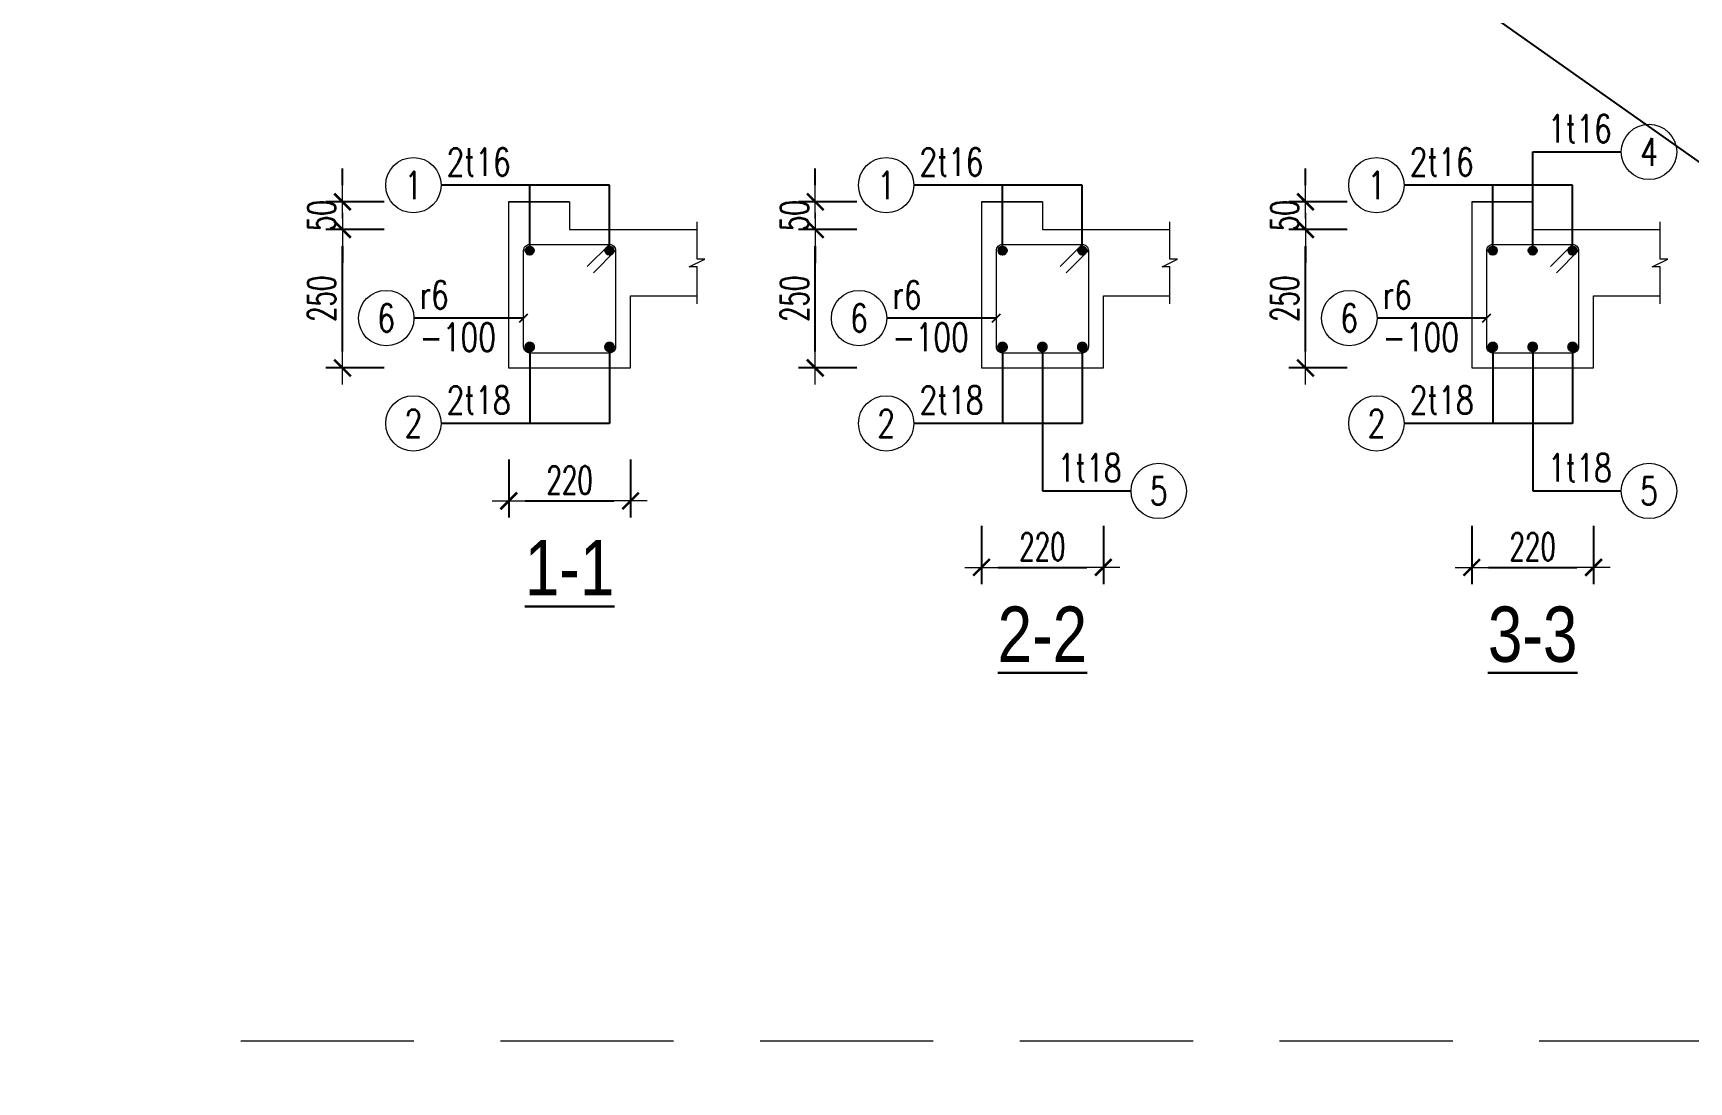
# Model space of a CAD drawing. Header units: millimetres. Extents: x -529861 to -223882, y -171969 to 61504.
# Drawn here: x -382997 to -377019, y -89836 to -86050 of the extents above; entities that cross this region are included whole.
import ezdxf
from ezdxf.enums import TextEntityAlignment as Align

# ---------------------------------------------------------------- set-up
doc = ezdxf.new("R2010")
doc.units = ezdxf.units.MM
doc.header["$LTSCALE"] = 5000
doc.linetypes.add('HIDDEN', pattern=[0.375, 0.25, -0.125])
doc.layers.get('Defpoints').update_dxf_attribs({"color": 143})
for name, color, linetype, lineweight in [('kata_dim', 8, 'Continuous', 15), ('kata_net khuat', 9, 'HIDDEN', 5), ('kata_net manh', 8, 'Continuous', 5), ('kata_net thay', 4, 'Continuous', 20), ('kata_text', 7, 'Continuous', 30), ('kata_thep chu', 1, 'Continuous', 35), ('kata_thep dai', 220, 'Continuous', 20)]:
    doc.layers.add(name, color=color, linetype=linetype, lineweight=lineweight)
doc.layers.add('KCS_Plotter', color=11, linetype='Continuous', plot=False)
doc.styles.add('kata_text', font='arial.ttf', dxfattribs={"width": 0.8})
doc.styles.add('vnsimpli', font='vnsimli.shx', dxfattribs={"width": 0.65})
doc.dimstyles.new('kata_dim_20', dxfattribs={"dimscale": 20, "dimtxt": 2.5, "dimasz": 1.5, "dimexe": 1.5, "dimexo": 2.5, "dimtad": 1, "dimdec": 0, "dimzin": 0, "dimdsep": 46, "dimtxsty": 'vnsimpli', "dimblk": 'kata_block_ArchTick', "dimcen": 0.09, "dimdle": 1.2, "dimclrd": 8, "dimclre": 8, "dimclrt": 3, "dimadec": 0, "dimazin": 0, "dimtfac": 1, "dimtdec": 0, "dimtix": 1, "dimtofl": 0, "dimtmove": 0, "dimatfit": 3, "dimfxl": 3.75, "dimfxlon": 1, "dimtolj": 1, "dimtzin": 0, "dimarcsym": 0})
doc.dimstyles.new('kata_dim_40', dxfattribs={"dimscale": 40, "dimtxt": 2.5, "dimasz": 1.5, "dimexe": 1.5, "dimexo": 2.5, "dimtad": 1, "dimdec": 0, "dimzin": 0, "dimdsep": 46, "dimtxsty": 'vnsimpli', "dimblk": 'kata_block_ArchTick', "dimcen": 0.09, "dimdle": 1.2, "dimclrd": 8, "dimclre": 8, "dimclrt": 3, "dimadec": 0, "dimazin": 0, "dimtfac": 1, "dimtdec": 0, "dimtix": 1, "dimtofl": 0, "dimtmove": 0, "dimatfit": 3, "dimfxl": 3.75, "dimfxlon": 1, "dimtolj": 1, "dimtzin": 0, "dimarcsym": 0})

# ---------------------------------------------------------------- blocks, each defined once
blk = doc.blocks.new('kata_block_ArchTick')
at = {"color": 8}
blk.add_line((1, 0), (-1, 0), dxfattribs=at)
at = {"color": 8, "const_width": 0.15}
blk.add_lwpolyline([(-0.5, -0.5), (0.5, 0.5)], dxfattribs=at)
blk = doc.blocks.new('*D721')
at = {"layer": 'Defpoints', "color": 0, "linetype": 'ByBlock', "ltscale": 1500, "transparency": 16777216}
for p in [(-381279.6, -87258.6), (-380839.6, -87258.6), (-380839.6, -87738.6)]:
    blk.add_point(p, dxfattribs=at)
at = {"layer": 'kata_dim', "color": 8, "linetype": 'ByBlock', "lineweight": -2, "ltscale": 1500, "transparency": 16777216}
for p, q in [((-381279.6, -87588.6), (-381279.6, -87798.6)), ((-380839.6, -87588.6), (-380839.6, -87798.6)), ((-381219.6, -87738.6), (-380899.6, -87738.6))]:
    blk.add_line(p, q, dxfattribs=at)
at = {"layer": 'kata_dim', "color": 8, "linetype": 'ByBlock', "lineweight": -2, "ltscale": 1500, "transparency": 16777216, "xscale": 60, "yscale": 60, "zscale": 60, "rotation": 180}
blk.add_blockref('kata_block_ArchTick', (-381279.6, -87738.6), dxfattribs=at)
at = {"layer": 'kata_dim', "color": 8, "linetype": 'ByBlock', "lineweight": -2, "ltscale": 1500, "transparency": 16777216, "xscale": 60, "yscale": 60, "zscale": 60}
blk.add_blockref('kata_block_ArchTick', (-380839.6, -87738.6), dxfattribs=at)
at = {"layer": 'kata_dim', "color": 3, "linetype": 'ByBlock', "ltscale": 1500, "transparency": 16777216, "insert": (-381059.6, -87663.6), "char_height": 100, "attachment_point": 5, "style": 'vnsimpli'}
blk.add_mtext('\\A1;220', dxfattribs=at)
blk = doc.blocks.new('kata_block_TD')
at = {"color": 6, "linetype": 'ByBlock', "lineweight": -2, "style": 'kata_text', "width": 0.8}
blk.add_attdef('SECTDET2', text='', height=5, dxfattribs=at).set_placement((0, 7.97), align=Align.CENTER)
at = {"color": 0, "linetype": 'ByBlock', "lineweight": -2, "style": 'kata_text', "width": 0.8}
blk.add_attdef('SECTDET1', text='', height=5, dxfattribs=at).set_placement((0, 1.47), align=Align.CENTER)
blk = doc.blocks.new('*D722')
at = {"layer": 'Defpoints', "color": 0, "linetype": 'ByBlock', "ltscale": 1500, "transparency": 16777216}
for p in [(-381879.6, -86758.6), (-381059.6, -86758.6), (-381279.6, -87258.6)]:
    blk.add_point(p, dxfattribs=at)
at = {"layer": 'kata_dim', "color": 8, "linetype": 'ByBlock', "lineweight": -2, "ltscale": 1500, "transparency": 16777216}
for p, q in [((-381729.6, -86758.6), (-381939.6, -86758.6)), ((-381879.6, -87198.6), (-381879.6, -86818.6)), ((-381729.6, -87258.6), (-381939.6, -87258.6))]:
    blk.add_line(p, q, dxfattribs=at)
at = {"layer": 'kata_dim', "color": 8, "linetype": 'ByBlock', "lineweight": -2, "ltscale": 1500, "transparency": 16777216, "xscale": 60, "yscale": 60, "zscale": 60}
for p, rotation in [((-381879.6, -86758.6), 90), ((-381879.6, -87258.6), 270)]:
    blk.add_blockref('kata_block_ArchTick', p, dxfattribs=dict(at, rotation=rotation))
at = {"layer": 'kata_dim', "color": 3, "linetype": 'ByBlock', "ltscale": 1500, "transparency": 16777216, "insert": (-381954.6, -87008.6), "char_height": 100, "attachment_point": 5, "rotation": 90, "style": 'vnsimpli'}
blk.add_mtext('\\A1;250', dxfattribs=at)
blk = doc.blocks.new('kata_block_THEP')
at = {"layer": 'kata_thep chu', "color": 0}
for p, q in [((-0.5, 0), (0.5, 0)), ((-0.35, 0.35), (0.35, -0.35)), ((0.35, 0.35), (-0.35, -0.35)), ((0, 0.5), (0, -0.5))]:
    blk.add_line(p, q, dxfattribs=at)
at = {"layer": 'kata_thep chu', "color": 0, "const_width": 0.0833}
blk.add_lwpolyline([(-0.5, 0, 1), (0.5, 0, 1), (-0.5, 0, 1)], format="xyb", dxfattribs=at)
blk = doc.blocks.new('*U68')
blk.add_circle((-2.5, 0), 2.5)
at = {"layer": 'kata_text', "color": 3, "style": 'vnsimpli', "width": 0.75}
blk.add_attdef('DK1', (0.5, 0.85), '', height=2.5, dxfattribs=at)
at = {"layer": 'kata_text', "color": 7, "style": 'vnsimpli', "width": 0.75}
blk.add_attdef('SH2', text='', height=2.5, dxfattribs=at).set_placement((-2.5, 0), align=Align.MIDDLE)
blk = doc.blocks.new('*U70')
blk.add_circle((-2.5, 0), 2.5)
at = {"layer": 'kata_text', "color": 3, "style": 'vnsimpli', "width": 0.75}
for tag, p in [('DK1', (0.5, 0.85)), ('KC1', (0.5, -2.97))]:
    blk.add_attdef(tag, p, '', height=2.5, dxfattribs=at)
at = {"layer": 'kata_text', "color": 7, "style": 'vnsimpli', "width": 0.75}
blk.add_attdef('SH2', text='', height=2.5, dxfattribs=at).set_placement((-2.5, 0), align=Align.MIDDLE)
blk = doc.blocks.new('*D726')
at = {"layer": 'Defpoints', "color": 0, "linetype": 'ByBlock', "ltscale": 1500, "transparency": 16777216}
for p in [(-381879.6, -86658.6), (-381279.6, -86658.6), (-381059.6, -86758.6)]:
    blk.add_point(p, dxfattribs=at)
at = {"layer": 'kata_dim', "color": 8, "linetype": 'ByBlock', "lineweight": -2, "ltscale": 1500, "transparency": 16777216}
for p, q in [((-381879.6, -86598.6), (-381879.6, -86538.6)), ((-381729.6, -86658.6), (-381939.6, -86658.6)), ((-381729.6, -86758.6), (-381939.6, -86758.6)), ((-381879.6, -86818.6), (-381879.6, -86878.6))]:
    blk.add_line(p, q, dxfattribs=at)
at = {"layer": 'kata_dim', "color": 8, "linetype": 'ByBlock', "lineweight": -2, "ltscale": 1500, "transparency": 16777216, "xscale": 60, "yscale": 60, "zscale": 60}
for p, rotation in [((-381879.6, -86658.6), 270), ((-381879.6, -86758.6), 90)]:
    blk.add_blockref('kata_block_ArchTick', p, dxfattribs=dict(at, rotation=rotation))
at = {"layer": 'kata_dim', "color": 3, "linetype": 'ByBlock', "ltscale": 1500, "transparency": 16777216, "insert": (-381954.6, -86708.6), "char_height": 100, "attachment_point": 5, "rotation": 90, "style": 'vnsimpli'}
blk.add_mtext('\\A1;50', dxfattribs=at)
blk = doc.blocks.new('*D728')
at = {"layer": 'Defpoints', "color": 0, "linetype": 'ByBlock', "ltscale": 1500, "transparency": 16777216}
for p in [(-380172.7, -86758.6), (-379352.7, -86758.6), (-379572.7, -87258.6)]:
    blk.add_point(p, dxfattribs=at)
at = {"layer": 'kata_dim', "color": 8, "linetype": 'ByBlock', "lineweight": -2, "ltscale": 1500, "transparency": 16777216}
for p, q in [((-380022.7, -86758.6), (-380232.7, -86758.6)), ((-380172.7, -87198.6), (-380172.7, -86818.6)), ((-380022.7, -87258.6), (-380232.7, -87258.6))]:
    blk.add_line(p, q, dxfattribs=at)
at = {"layer": 'kata_dim', "color": 8, "linetype": 'ByBlock', "lineweight": -2, "ltscale": 1500, "transparency": 16777216, "xscale": 60, "yscale": 60, "zscale": 60}
for p, rotation in [((-380172.7, -86758.6), 90), ((-380172.7, -87258.6), 270)]:
    blk.add_blockref('kata_block_ArchTick', p, dxfattribs=dict(at, rotation=rotation))
at = {"layer": 'kata_dim', "color": 3, "linetype": 'ByBlock', "ltscale": 1500, "transparency": 16777216, "insert": (-380247.7, -87008.6), "char_height": 100, "attachment_point": 5, "rotation": 90, "style": 'vnsimpli'}
blk.add_mtext('\\A1;250', dxfattribs=at)
blk = doc.blocks.new('*D727')
at = {"layer": 'Defpoints', "color": 0, "linetype": 'ByBlock', "ltscale": 1500, "transparency": 16777216}
for p in [(-380172.7, -86658.6), (-379572.7, -86658.6), (-379352.7, -86758.6)]:
    blk.add_point(p, dxfattribs=at)
at = {"layer": 'kata_dim', "color": 8, "linetype": 'ByBlock', "lineweight": -2, "ltscale": 1500, "transparency": 16777216}
for p, q in [((-380172.7, -86598.6), (-380172.7, -86538.6)), ((-380022.7, -86658.6), (-380232.7, -86658.6)), ((-380022.7, -86758.6), (-380232.7, -86758.6)), ((-380172.7, -86818.6), (-380172.7, -86878.6))]:
    blk.add_line(p, q, dxfattribs=at)
at = {"layer": 'kata_dim', "color": 8, "linetype": 'ByBlock', "lineweight": -2, "ltscale": 1500, "transparency": 16777216, "xscale": 60, "yscale": 60, "zscale": 60}
for p, rotation in [((-380172.7, -86658.6), 270), ((-380172.7, -86758.6), 90)]:
    blk.add_blockref('kata_block_ArchTick', p, dxfattribs=dict(at, rotation=rotation))
at = {"layer": 'kata_dim', "color": 3, "linetype": 'ByBlock', "ltscale": 1500, "transparency": 16777216, "insert": (-380247.7, -86708.6), "char_height": 100, "attachment_point": 5, "rotation": 90, "style": 'vnsimpli'}
blk.add_mtext('\\A1;50', dxfattribs=at)
blk = doc.blocks.new('*D729')
at = {"layer": 'Defpoints', "color": 0, "linetype": 'ByBlock', "ltscale": 1500, "transparency": 16777216}
for p in [(-379572.7, -87258.6), (-379132.7, -87258.6), (-379132.7, -87978.6)]:
    blk.add_point(p, dxfattribs=at)
at = {"layer": 'kata_dim', "color": 8, "linetype": 'ByBlock', "lineweight": -2, "ltscale": 1500, "transparency": 16777216}
for p, q in [((-379572.7, -87828.6), (-379572.7, -88038.6)), ((-379132.7, -87828.6), (-379132.7, -88038.6)), ((-379512.7, -87978.6), (-379192.7, -87978.6))]:
    blk.add_line(p, q, dxfattribs=at)
at = {"layer": 'kata_dim', "color": 8, "linetype": 'ByBlock', "lineweight": -2, "ltscale": 1500, "transparency": 16777216, "xscale": 60, "yscale": 60, "zscale": 60, "rotation": 180}
blk.add_blockref('kata_block_ArchTick', (-379572.7, -87978.6), dxfattribs=at)
at = {"layer": 'kata_dim', "color": 8, "linetype": 'ByBlock', "lineweight": -2, "ltscale": 1500, "transparency": 16777216, "xscale": 60, "yscale": 60, "zscale": 60}
blk.add_blockref('kata_block_ArchTick', (-379132.7, -87978.6), dxfattribs=at)
at = {"layer": 'kata_dim', "color": 3, "linetype": 'ByBlock', "ltscale": 1500, "transparency": 16777216, "insert": (-379352.7, -87903.6), "char_height": 100, "attachment_point": 5, "style": 'vnsimpli'}
blk.add_mtext('\\A1;220', dxfattribs=at)
blk = doc.blocks.new('*U54')
blk.add_circle((2.5, 0), 2.5)
at = {"layer": 'kata_text', "color": 3, "style": 'vnsimpli', "width": 0.75}
blk.add_attdef('DK2', text='', height=2.5, dxfattribs=at).set_placement((-0.85, 0.85), align=Align.RIGHT)
at = {"layer": 'kata_text', "color": 7, "style": 'vnsimpli', "width": 0.75}
blk.add_attdef('SH3', text='', height=2.5, dxfattribs=at).set_placement((2.5, 0), align=Align.MIDDLE)
blk = doc.blocks.new('*D731')
at = {"layer": 'Defpoints', "color": 0, "linetype": 'ByBlock', "ltscale": 1500, "transparency": 16777216}
for p in [(-378402.7, -86758.6), (-377582.7, -86758.6), (-377802.7, -87258.6)]:
    blk.add_point(p, dxfattribs=at)
at = {"layer": 'kata_dim', "color": 8, "linetype": 'ByBlock', "lineweight": -2, "ltscale": 1500, "transparency": 16777216}
for p, q in [((-378252.7, -86758.6), (-378462.7, -86758.6)), ((-378402.7, -87198.6), (-378402.7, -86818.6)), ((-378252.7, -87258.6), (-378462.7, -87258.6))]:
    blk.add_line(p, q, dxfattribs=at)
at = {"layer": 'kata_dim', "color": 8, "linetype": 'ByBlock', "lineweight": -2, "ltscale": 1500, "transparency": 16777216, "xscale": 60, "yscale": 60, "zscale": 60}
for p, rotation in [((-378402.7, -86758.6), 90), ((-378402.7, -87258.6), 270)]:
    blk.add_blockref('kata_block_ArchTick', p, dxfattribs=dict(at, rotation=rotation))
at = {"layer": 'kata_dim', "color": 3, "linetype": 'ByBlock', "ltscale": 1500, "transparency": 16777216, "insert": (-378477.7, -87008.6), "char_height": 100, "attachment_point": 5, "rotation": 90, "style": 'vnsimpli'}
blk.add_mtext('\\A1;250', dxfattribs=at)
blk = doc.blocks.new('*D730')
at = {"layer": 'Defpoints', "color": 0, "linetype": 'ByBlock', "ltscale": 1500, "transparency": 16777216}
for p in [(-378402.7, -86658.6), (-377802.7, -86658.6), (-377582.7, -86758.6)]:
    blk.add_point(p, dxfattribs=at)
at = {"layer": 'kata_dim', "color": 8, "linetype": 'ByBlock', "lineweight": -2, "ltscale": 1500, "transparency": 16777216}
for p, q in [((-378402.7, -86598.6), (-378402.7, -86538.6)), ((-378252.7, -86658.6), (-378462.7, -86658.6)), ((-378252.7, -86758.6), (-378462.7, -86758.6)), ((-378402.7, -86818.6), (-378402.7, -86878.6))]:
    blk.add_line(p, q, dxfattribs=at)
at = {"layer": 'kata_dim', "color": 8, "linetype": 'ByBlock', "lineweight": -2, "ltscale": 1500, "transparency": 16777216, "xscale": 60, "yscale": 60, "zscale": 60}
for p, rotation in [((-378402.7, -86658.6), 270), ((-378402.7, -86758.6), 90)]:
    blk.add_blockref('kata_block_ArchTick', p, dxfattribs=dict(at, rotation=rotation))
at = {"layer": 'kata_dim', "color": 3, "linetype": 'ByBlock', "ltscale": 1500, "transparency": 16777216, "insert": (-378477.7, -86708.6), "char_height": 100, "attachment_point": 5, "rotation": 90, "style": 'vnsimpli'}
blk.add_mtext('\\A1;50', dxfattribs=at)
blk = doc.blocks.new('*D732')
at = {"layer": 'Defpoints', "color": 0, "linetype": 'ByBlock', "ltscale": 1500, "transparency": 16777216}
for p in [(-377802.7, -87258.6), (-377362.7, -87258.6), (-377362.7, -87978.6)]:
    blk.add_point(p, dxfattribs=at)
at = {"layer": 'kata_dim', "color": 8, "linetype": 'ByBlock', "lineweight": -2, "ltscale": 1500, "transparency": 16777216}
for p, q in [((-377802.7, -87828.6), (-377802.7, -88038.6)), ((-377362.7, -87828.6), (-377362.7, -88038.6)), ((-377742.7, -87978.6), (-377422.7, -87978.6))]:
    blk.add_line(p, q, dxfattribs=at)
at = {"layer": 'kata_dim', "color": 8, "linetype": 'ByBlock', "lineweight": -2, "ltscale": 1500, "transparency": 16777216, "xscale": 60, "yscale": 60, "zscale": 60, "rotation": 180}
blk.add_blockref('kata_block_ArchTick', (-377802.7, -87978.6), dxfattribs=at)
at = {"layer": 'kata_dim', "color": 8, "linetype": 'ByBlock', "lineweight": -2, "ltscale": 1500, "transparency": 16777216, "xscale": 60, "yscale": 60, "zscale": 60}
blk.add_blockref('kata_block_ArchTick', (-377362.7, -87978.6), dxfattribs=at)
at = {"layer": 'kata_dim', "color": 3, "linetype": 'ByBlock', "ltscale": 1500, "transparency": 16777216, "insert": (-377582.7, -87903.6), "char_height": 100, "attachment_point": 5, "style": 'vnsimpli'}
blk.add_mtext('\\A1;220', dxfattribs=at)

msp = doc.modelspace()

# ---------------------------------------------------------------- linework, layer by layer
at = {"layer": 'kata_net khuat', "ltscale": 0.5}
msp.add_line((-382246.51, -89687.77), (-364984.01, -89687.77), dxfattribs=at)
at = {"layer": 'kata_net manh', "linetype": 'ByBlock', "ltscale": 1500}
for points in [[(-380599.65, -87026.6), (-380599.65, -86893.66), (-380627.65, -86893.66), (-380571.65, -86865.66), (-380599.65, -86865.66), (-380599.65, -86730.6)], [(-378892.69, -87026.6), (-378892.69, -86893.66), (-378920.69, -86893.66), (-378864.69, -86865.66), (-378892.69, -86865.66), (-378892.69, -86730.6)], [(-377122.72, -87026.6), (-377122.72, -86893.66), (-377150.72, -86893.66), (-377094.72, -86865.66), (-377122.72, -86865.66), (-377122.72, -86730.6)]]:
    msp.add_lwpolyline(points, dxfattribs=at)
at = {"layer": 'kata_net thay', "linetype": 'ByBlock', "ltscale": 1500}
for points in [[(-381279.65, -86658.6), (-381059.65, -86658.6), (-381059.65, -86758.6), (-380599.65, -86758.6)], [(-381059.65, -86658.6), (-381279.65, -86658.6), (-381279.65, -87258.6), (-380839.65, -87258.6), (-380839.65, -86998.6), (-380599.65, -86998.6)], [(-379352.69, -86658.6), (-379572.69, -86658.6), (-379572.69, -87258.6), (-379132.69, -87258.6), (-379132.69, -86998.6), (-378892.69, -86998.6)], [(-379572.69, -86658.6), (-379352.69, -86658.6), (-379352.69, -86758.6), (-378892.69, -86758.6)], [(-377582.72, -86658.6), (-377802.72, -86658.6), (-377802.72, -87258.6), (-377362.72, -87258.6), (-377362.72, -86998.6), (-377122.72, -86998.6)], [(-377802.72, -86658.6), (-377582.72, -86658.6), (-377582.72, -86758.6), (-377122.72, -86758.6)]]:
    msp.add_lwpolyline(points, dxfattribs=at)
at = {"layer": 'kata_thep dai', "linetype": 'ByBlock', "ltscale": 1500}
for points in [[(-380995.65, -86892.6), (-380915.65, -86812.6, -0.4142136), (-380893.65, -86834.6), (-380893.65, -87182.6, -0.4142136), (-380915.65, -87204.6), (-381203.65, -87204.6, -0.4142136), (-381225.65, -87182.6), (-381225.65, -86834.6, -0.4142136), (-381203.65, -86812.6), (-380915.65, -86812.6, -0.4142136), (-380893.65, -86834.6), (-380973.65, -86914.6)], [(-379288.69, -86892.6), (-379208.69, -86812.6, -0.4142136), (-379186.69, -86834.6), (-379186.69, -87182.6, -0.4142136), (-379208.69, -87204.6), (-379496.69, -87204.6, -0.4142136), (-379518.69, -87182.6), (-379518.69, -86834.6, -0.4142136), (-379496.69, -86812.6), (-379208.69, -86812.6, -0.4142136), (-379186.69, -86834.6), (-379266.69, -86914.6)], [(-377518.72, -86892.6), (-377438.72, -86812.6, -0.4142136), (-377416.72, -86834.6), (-377416.72, -87182.6, -0.4142136), (-377438.72, -87204.6), (-377726.72, -87204.6, -0.4142136), (-377748.72, -87182.6), (-377748.72, -86834.6, -0.4142136), (-377726.72, -86812.6), (-377438.72, -86812.6, -0.4142136), (-377416.72, -86834.6), (-377496.72, -86914.6)]]:
    msp.add_lwpolyline(points, format="xyb", dxfattribs=at)
at = {"layer": 'KCS_Plotter', "linetype": 'ByBlock', "ltscale": 1500}
msp.add_line((-382996.51, -82262.77), (-361996.51, -97112.77), dxfattribs=at)

# ---------------------------------------------------------------- block references
at = {"layer": 'kata_net manh', "linetype": 'ByBlock', "ltscale": 1500, "xscale": 40, "yscale": 40, "zscale": 40}
for name, p, values in [('*U54', (-377262.72, -86478.6), {'SH3': '4', 'DK2': '1t16'}), ('*U68', (-381523.65, -86598.6), {'SH2': '1', 'DK1': '2t16'}), ('*U68', (-379816.69, -86598.6), {'SH2': '1', 'DK1': '2t16'}), ('*U68', (-378046.72, -86598.6), {'SH2': '1', 'DK1': '2t16'}), ('*U70', (-381621.65, -87078.6), {'SH2': '6', 'DK1': 'r6', 'KC1': '-100'}), ('*U70', (-379914.69, -87078.6), {'SH2': '6', 'DK1': 'r6', 'KC1': '-100'}), ('*U70', (-378144.72, -87078.6), {'SH2': '6', 'DK1': 'r6', 'KC1': '-100'}), ('*U68', (-381523.65, -87458.6), {'SH2': '2', 'DK1': '2t18'}), ('*U68', (-379816.69, -87458.6), {'SH2': '2', 'DK1': '2t18'}), ('*U68', (-378046.72, -87458.6), {'SH2': '2', 'DK1': '2t18'}), ('*U54', (-379032.69, -87702.6), {'SH3': '5', 'DK2': '1t18'}), ('*U54', (-377262.72, -87702.6), {'SH3': '5', 'DK2': '1t18'})]:
    msp.add_blockref(name, p, dxfattribs=at).add_auto_attribs(values)
at = {"layer": 'kata_text', "linetype": 'ByBlock', "ltscale": 1500}
ref = msp.add_blockref('kata_block_TD', (-381059.65, -88138.6), dxfattribs=dict(at, xscale=40, yscale=40, zscale=40))
ref.add_attrib('SECTDET1', '%%u1-1', dxfattribs={"layer": '0', "color": 0, "linetype": 'ByBlock', "lineweight": -2, "height": 200, "style": 'kata_text', "width": 0.8}).set_placement((-381059.65, -88079.77), align=Align.CENTER)
ref = msp.add_blockref('kata_block_TD', (-379352.69, -88378.6), dxfattribs=dict(at, xscale=40, yscale=40, zscale=40))
ref.add_attrib('SECTDET1', '%%u2-2', dxfattribs={"layer": '0', "color": 0, "linetype": 'ByBlock', "lineweight": -2, "height": 200, "style": 'kata_text', "width": 0.8}).set_placement((-379352.69, -88319.77), align=Align.CENTER)
ref = msp.add_blockref('kata_block_TD', (-377582.72, -88378.6), dxfattribs=dict(at, xscale=40, yscale=40, zscale=40))
ref.add_attrib('SECTDET1', '%%u3-3', dxfattribs={"layer": '0', "color": 0, "linetype": 'ByBlock', "lineweight": -2, "height": 200, "style": 'kata_text', "width": 0.8}).set_placement((-377582.72, -88319.77), align=Align.CENTER)
at = {"layer": 'kata_thep chu', "linetype": 'ByBlock', "ltscale": 1500}
for p, xscale, yscale, zscale in [((-381203.65, -86834.6), 32, 32, 32), ((-380915.65, -86834.6), 32, 32, 32), ((-379496.69, -86834.6), 32, 32, 32), ((-379208.69, -86834.6), 32, 32, 32), ((-377726.72, -86834.6), 32, 32, 32), ((-377582.72, -86834.6), 32, 32, 32), ((-377438.72, -86834.6), 32, 32, 32), ((-381203.65, -87182.6), 36, 36, 36), ((-380915.65, -87182.6), 36, 36, 36), ((-379496.69, -87182.6), 36, 36, 36), ((-379352.69, -87182.6), 36, 36, 36), ((-379208.69, -87182.6), 36, 36, 36), ((-377726.72, -87182.6), 36, 36, 36), ((-377582.72, -87182.6), 36, 36, 36), ((-377438.72, -87182.6), 36, 36, 36)]:
    msp.add_blockref('kata_block_THEP', p, dxfattribs=dict(at, xscale=xscale, yscale=yscale, zscale=zscale))

# ---------------------------------------------------------------- dimensions: what is measured, and where the dimension line sits
at = {"layer": 'kata_dim', "linetype": 'ByBlock', "ltscale": 1500}
for base, p1, p2, picture, middle in [((-381879.65, -86658.6), (-381059.65, -86758.6), (-381279.65, -86658.6), '*D726', (-381954.65, -86708.6)), ((-380172.69, -86658.6), (-379352.69, -86758.6), (-379572.69, -86658.6), '*D727', (-380247.69, -86708.6)), ((-378402.72, -86658.6), (-377582.72, -86758.6), (-377802.72, -86658.6), '*D730', (-378477.72, -86708.6)), ((-381879.65, -86758.6), (-381279.65, -87258.6), (-381059.65, -86758.6), '*D722', (-381954.65, -87008.6)), ((-380172.69, -86758.6), (-379572.69, -87258.6), (-379352.69, -86758.6), '*D728', (-380247.69, -87008.6)), ((-378402.72, -86758.6), (-377802.72, -87258.6), (-377582.72, -86758.6), '*D731', (-378477.72, -87008.6))]:
    dim = msp.add_linear_dim(base=base, p1=p1, p2=p2, angle=270, dimstyle='kata_dim_40', override={"dimlfac": 0.5}, dxfattribs=at)
    dim.commit()
    dim.dimension.update_dxf_attribs({"geometry": picture, "text_midpoint": middle})
for base, p1, p2, picture, middle in [((-380839.65, -87738.6), (-381279.65, -87258.6), (-380839.65, -87258.6), '*D721', (-381059.65, -87663.6)), ((-379132.69, -87978.6), (-379572.69, -87258.6), (-379132.69, -87258.6), '*D729', (-379352.69, -87903.6)), ((-377362.72, -87978.6), (-377802.72, -87258.6), (-377362.72, -87258.6), '*D732', (-377582.72, -87903.6))]:
    dim = msp.add_linear_dim(base=base, p1=p1, p2=p2, dimstyle='kata_dim_40', override={"dimlfac": 0.5}, dxfattribs=at)
    dim.commit()
    dim.dimension.update_dxf_attribs({"geometry": picture, "text_midpoint": middle})

# ---------------------------------------------------------------- leaders
at = {"layer": 'kata_net manh', "linetype": 'ByBlock', "ltscale": 1500}
for points, override in [([(-377582.72, -86834.6), (-377582.72, -86478.6), (-377262.72, -86478.6)], {"dimldrblk": 'DotBlank'}), ([(-381203.65, -86834.6), (-381203.65, -86598.6), (-381523.65, -86598.6)], {"dimldrblk": 'DotBlank'}), ([(-380915.65, -86834.6), (-380915.65, -86598.6), (-381523.65, -86598.6)], {"dimldrblk": 'DotBlank'}), ([(-379496.69, -86834.6), (-379496.69, -86598.6), (-379816.69, -86598.6)], {"dimldrblk": 'DotBlank'}), ([(-379208.69, -86834.6), (-379208.69, -86598.6), (-379816.69, -86598.6)], {"dimldrblk": 'DotBlank'}), ([(-377726.72, -86834.6), (-377726.72, -86598.6), (-378046.72, -86598.6)], {"dimldrblk": 'DotBlank'}), ([(-377438.72, -86834.6), (-377438.72, -86598.6), (-378046.72, -86598.6)], {"dimldrblk": 'DotBlank'}), ([(-381225.65, -87078.6), (-381621.65, -87078.6)], {"dimldrblk": 'Oblique'}), ([(-379518.69, -87078.6), (-379914.69, -87078.6)], {"dimldrblk": 'Oblique'}), ([(-377748.72, -87078.6), (-378144.72, -87078.6)], {"dimldrblk": 'Oblique'}), ([(-381203.65, -87182.6), (-381203.65, -87458.6), (-381523.65, -87458.6)], {"dimldrblk": 'DotBlank'}), ([(-380915.65, -87182.6), (-380915.65, -87458.6), (-381523.65, -87458.6)], {"dimldrblk": 'DotBlank'}), ([(-379496.69, -87182.6), (-379496.69, -87458.6), (-379816.69, -87458.6)], {"dimldrblk": 'DotBlank'}), ([(-379208.69, -87182.6), (-379208.69, -87458.6), (-379816.69, -87458.6)], {"dimldrblk": 'DotBlank'}), ([(-379352.69, -87182.6), (-379352.69, -87702.6), (-379032.69, -87702.6)], {"dimldrblk": 'DotBlank'}), ([(-377726.72, -87182.6), (-377726.72, -87458.6), (-378046.72, -87458.6)], {"dimldrblk": 'DotBlank'}), ([(-377438.72, -87182.6), (-377438.72, -87458.6), (-378046.72, -87458.6)], {"dimldrblk": 'DotBlank'}), ([(-377582.72, -87182.6), (-377582.72, -87702.6), (-377262.72, -87702.6)], {"dimldrblk": 'DotBlank'})]:
    msp.add_leader(points, dimstyle='kata_dim_20', override=override, dxfattribs=at)

doc.saveas('drawing.dxf')
